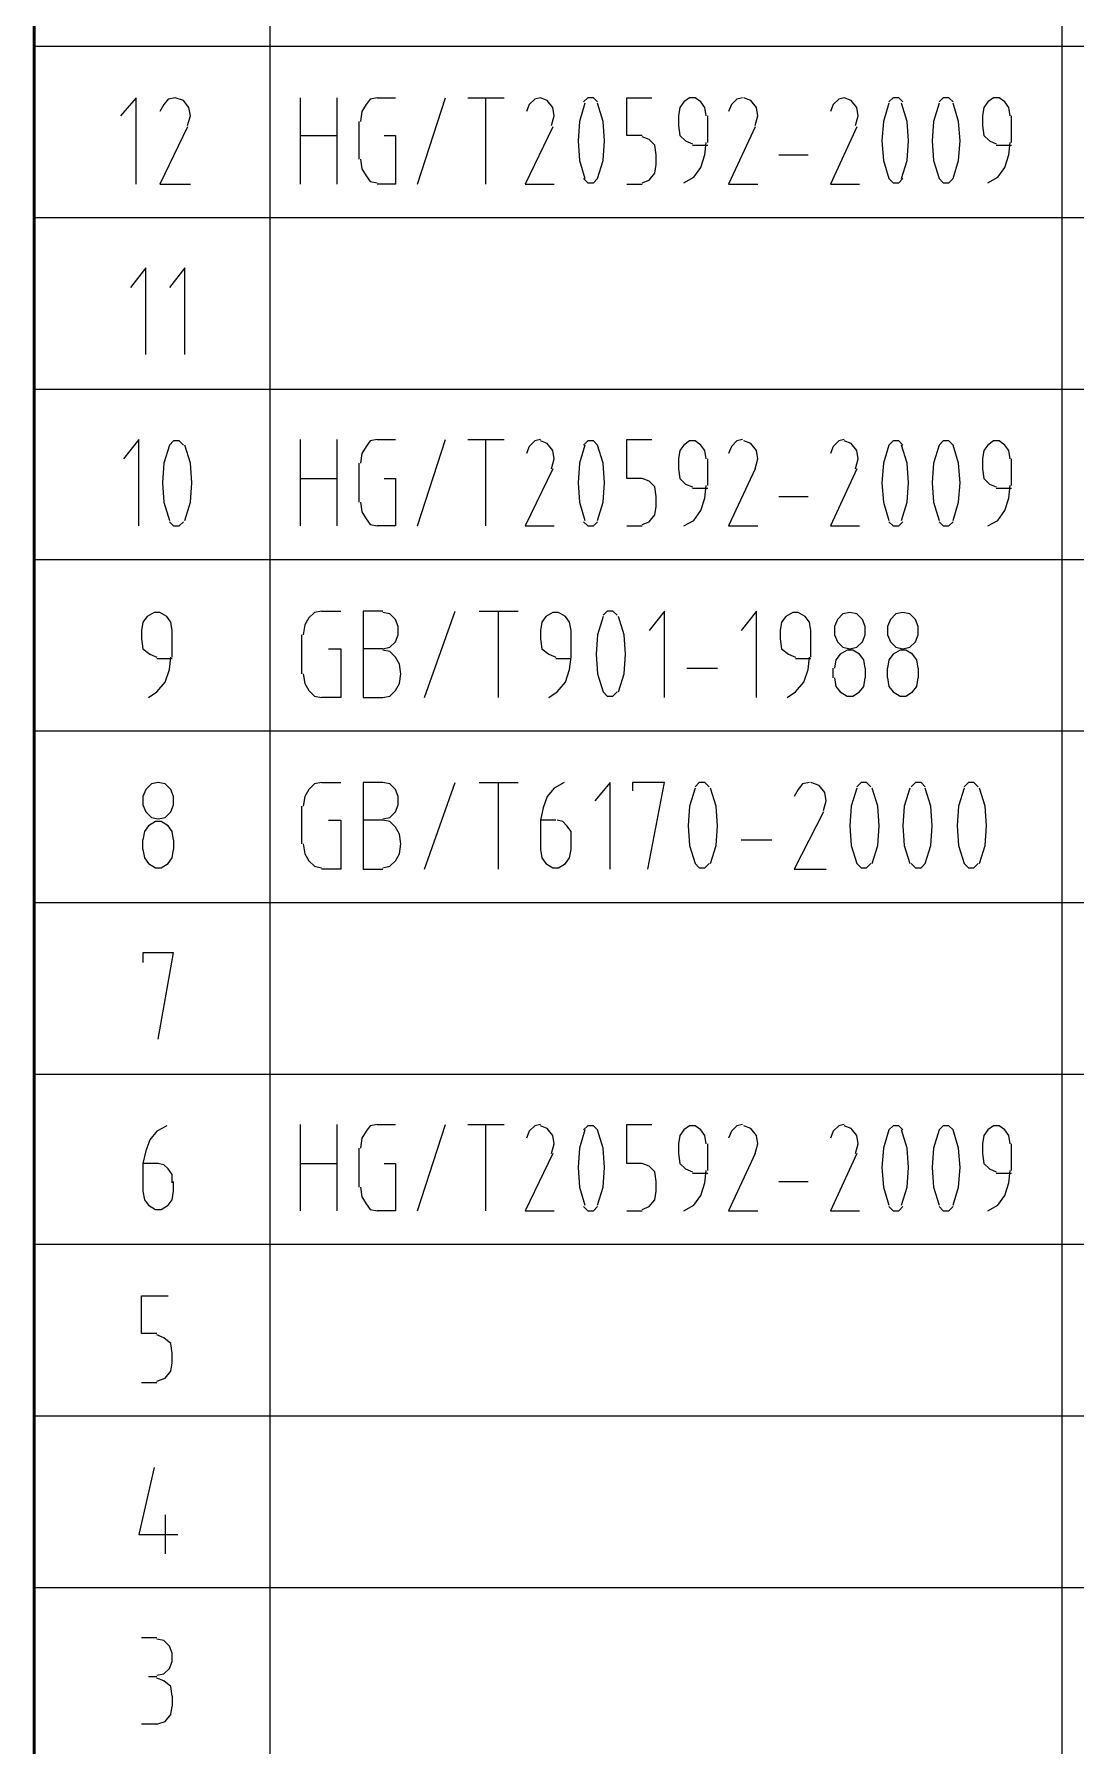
# Model space of a CAD drawing. Header units: millimetres. Extents: x -892 to 4698, y -3687 to 4524.
# Drawn here: x 2898 to 3385, y -2909 to -2110 of the extents above; entities that cross this region are included whole.
import ezdxf

# ---------------------------------------------------------------- set-up
doc = ezdxf.new("R2010")
doc.units = ezdxf.units.MM
doc.layers.add('1', color=7, linetype='Continuous')

msp = doc.modelspace()

# ---------------------------------------------------------------- linework, layer by layer
at = {"layer": '1', "color": 0, "lineweight": 50}
for points in [[(2898.03, -2034.97), (2898.03, -2115.13)], [(2898.03, -2115.13), (2898.03, -2195.29)], [(2898.03, -2195.29), (2898.03, -2275.45)], [(2898.03, -2275.45), (2898.03, -2354.96)], [(2898.03, -2354.96), (2898.03, -2435.12)], [(2898.03, -2435.12), (2898.03, -2515.28)], [(2898.03, -2515.28), (2898.03, -2595.44)], [(2898.03, -2595.44), (2898.03, -2674.94)], [(2898.03, -2674.94), (2898.03, -2755.1)], [(2898.03, -2755.1), (2898.03, -2835.26)], [(2898.03, -2835.26), (2898.03, -2915.42)]]:
    msp.add_lwpolyline(points, dxfattribs=at)
at = {"layer": '1', "color": 0, "lineweight": 25}
for points in [[(3008.17, -2034.97), (3008.17, -2115.13)], [(3378.34, -2034.97), (3378.34, -2115.13)], [(2898.03, -2115.13), (4698.03, -2115.13)], [(2898.03, -2115.13), (4698.03, -2115.13)], [(3008.17, -2115.13), (3008.17, -2195.29)], [(3378.34, -2115.13), (3378.34, -2195.29)], [(2945.61, -2179.65), (2945.61, -2139.25), (2938.44, -2147.72)], [(2969.72, -2152.28), (2971.02, -2147.72), (2970.37, -2143.81), (2967.77, -2140.55), (2963.86, -2139.25), (2960.6, -2139.9), (2958.64, -2142.5), (2956.69, -2145.76)], [(3022.51, -2179.65), (3022.51, -2139.25)], [(3039.45, -2139.25), (3039.45, -2179.65)], [(3058.35, -2139.25), (3055.09, -2139.9), (3053.14, -2142.5), (3051.18, -2145.76), (3050.53, -2150.32)], [(3058.35, -2139.25), (3066.82, -2139.25)], [(3077.25, -2179.65), (3090.29, -2139.25)], [(3100.71, -2139.25), (3117.66, -2139.25)], [(3109.19, -2179.65), (3109.19, -2139.25)], [(3139.82, -2152.28), (3141.12, -2147.72), (3140.47, -2143.81), (3137.86, -2140.55), (3134.6, -2139.25), (3131.99, -2139.9), (3129.39, -2142.5), (3128.08, -2145.76)], [(3155.46, -2141.85), (3152.85, -2150.32), (3152.2, -2159.45), (3152.85, -2168.57), (3155.46, -2177.04)], [(3161.32, -2141.2), (3159.37, -2139.25), (3156.76, -2139.25), (3154.8, -2141.2)], [(3154.8, -2177.04), (3156.76, -2179), (3159.37, -2179), (3161.32, -2177.04), (3163.93, -2168.57), (3164.58, -2159.45), (3163.93, -2150.32), (3161.32, -2141.85)], [(3182.18, -2156.84), (3175.01, -2156.84), (3175.01, -2139.25), (3186.74, -2139.25)], [(3212.15, -2147.72), (3211.5, -2143.81), (3209.55, -2141.2), (3206.94, -2139.25), (3204.33, -2139.25), (3201.73, -2141.2), (3199.77, -2143.81), (3199.12, -2147.72)], [(3229.1, -2139.25), (3226.49, -2139.9), (3223.88, -2142.5), (3222.58, -2145.76)], [(3234.96, -2152.28), (3236.27, -2147.72), (3235.62, -2143.81), (3233.01, -2140.55), (3229.75, -2139.25)], [(3281.89, -2152.28), (3283.19, -2147.72), (3282.54, -2143.81), (3279.93, -2140.55), (3276.67, -2139.25), (3274.07, -2139.9), (3271.46, -2142.5), (3270.16, -2145.76)], [(3297.53, -2141.85), (3294.92, -2150.32), (3294.27, -2159.45), (3294.92, -2168.57), (3297.53, -2177.04)], [(3304.04, -2141.2), (3302.09, -2139.25), (3299.48, -2139.25), (3297.53, -2141.2)], [(3303.39, -2177.04), (3306, -2168.57), (3306.65, -2159.45), (3306, -2150.32), (3303.39, -2141.85)], [(3320.99, -2141.85), (3318.38, -2150.32), (3317.73, -2159.45), (3318.38, -2168.57), (3320.99, -2177.04)], [(3327.51, -2141.2), (3325.55, -2139.25), (3322.94, -2139.25), (3320.99, -2141.2)], [(3320.99, -2177.04), (3322.94, -2179), (3325.55, -2179), (3327.51, -2177.04), (3330.11, -2168.57), (3330.76, -2159.45), (3330.11, -2150.32), (3327.51, -2141.85)], [(3354.23, -2147.72), (3353.57, -2143.81), (3351.62, -2141.2), (3349.01, -2139.25), (3346.4, -2139.25), (3343.8, -2141.2), (3341.84, -2143.81), (3341.19, -2147.72)], [(3049.88, -2167.92), (3049.88, -2150.32)], [(3199.12, -2147.72), (3199.12, -2152.28)], [(3212.81, -2160.1), (3212.81, -2147.72)], [(3341.19, -2147.72), (3341.19, -2152.28)], [(3354.88, -2160.1), (3354.88, -2147.72)], [(2969.72, -2152.93), (2956.69, -2179.65), (2971.02, -2179.65)], [(3022.51, -2156.84), (3039.45, -2156.84)], [(3061.61, -2156.84), (3066.82, -2156.84), (3066.82, -2179.65), (3058.35, -2179.65)], [(3140.47, -2152.93), (3127.43, -2179.65), (3141.12, -2179.65)], [(3188.69, -2165.97), (3188.04, -2161.4), (3185.43, -2158.8), (3182.18, -2157.49)], [(3199.12, -2152.28), (3199.77, -2156.84), (3202.38, -2159.45), (3205.64, -2160.75)], [(3234.96, -2152.93), (3222.58, -2179.65), (3236.27, -2179.65)], [(3282.54, -2152.93), (3270.16, -2179.65), (3283.84, -2179.65)], [(3341.19, -2152.28), (3341.84, -2156.84), (3344.45, -2159.45), (3347.71, -2160.75)], [(3188.69, -2170.53), (3188.69, -2165.97)], [(3201.73, -2179), (3206.29, -2176.39), (3209.55, -2171.83), (3211.5, -2165.97), (3212.15, -2160.1)], [(3205.64, -2161.4), (3212.81, -2161.4)], [(3246.04, -2165.97), (3259.73, -2165.97)], [(3343.8, -2179), (3348.36, -2176.39), (3351.62, -2171.83), (3353.57, -2165.97), (3354.23, -2160.1)], [(3347.71, -2161.4), (3354.88, -2161.4)], [(3050.53, -2167.92), (3051.18, -2172.48), (3053.14, -2175.74), (3055.09, -2178.35), (3058.35, -2179)], [(3182.18, -2179), (3185.43, -2177.7), (3188.04, -2174.44), (3188.69, -2170.53)], [(3175.01, -2179.65), (3182.18, -2179.65)], [(3297.53, -2177.04), (3299.48, -2179), (3302.09, -2179), (3304.04, -2177.04)], [(2898.03, -2195.29), (4698.03, -2195.29)], [(2898.03, -2195.29), (4698.03, -2195.29)], [(3008.17, -2195.29), (3008.17, -2275.45)], [(3378.34, -2195.29), (3378.34, -2275.45)], [(2950.17, -2259.16), (2950.17, -2218.75), (2943, -2227.88)], [(2968.42, -2259.16), (2968.42, -2218.75), (2961.25, -2227.88)], [(2898.03, -2275.45), (4698.03, -2275.45)], [(2898.03, -2275.45), (4698.03, -2275.45)], [(3008.17, -2275.45), (3008.17, -2354.96)], [(3378.34, -2275.45), (3378.34, -2354.96)], [(2946.91, -2339.32), (2946.91, -2298.91), (2939.74, -2308.04)], [(2967.77, -2301.52), (2965.81, -2299.56), (2963.2, -2299.56), (2961.25, -2301.52), (2958.64, -2309.99), (2957.99, -2319.12), (2958.64, -2328.24), (2961.25, -2336.71)], [(2968.42, -2336.71), (2971.02, -2328.24), (2971.68, -2319.12), (2971.02, -2309.99), (2968.42, -2301.52)], [(3022.51, -2339.32), (3022.51, -2298.91)], [(3039.45, -2298.91), (3039.45, -2339.32)], [(3058.35, -2298.91), (3055.09, -2299.56), (3053.14, -2302.17), (3051.18, -2305.43), (3050.53, -2309.99)], [(3058.35, -2298.91), (3066.82, -2298.91)], [(3077.25, -2339.32), (3090.29, -2298.91)], [(3100.71, -2298.91), (3117.66, -2298.91)], [(3109.19, -2339.32), (3109.19, -2298.91)], [(3134.6, -2298.91), (3131.99, -2299.56), (3129.39, -2302.17), (3128.08, -2305.43)], [(3139.82, -2312.6), (3141.12, -2308.04), (3140.47, -2304.13), (3137.86, -2300.87), (3134.6, -2299.56)], [(3155.46, -2301.52), (3152.85, -2309.99), (3152.2, -2319.12), (3152.85, -2328.24), (3155.46, -2336.71)], [(3161.32, -2336.71), (3163.93, -2328.24), (3164.58, -2319.12), (3163.93, -2309.99), (3161.32, -2301.52), (3159.37, -2299.56), (3156.76, -2299.56), (3154.8, -2301.52)], [(3182.18, -2317.16), (3175.01, -2317.16), (3175.01, -2298.91), (3186.74, -2298.91)], [(3212.15, -2308.04), (3211.5, -2304.13), (3209.55, -2301.52), (3206.94, -2299.56), (3204.33, -2299.56), (3201.73, -2301.52), (3199.77, -2304.13), (3199.12, -2308.04)], [(3229.1, -2298.91), (3226.49, -2299.56), (3223.88, -2302.17), (3222.58, -2305.43)], [(3234.96, -2312.6), (3236.27, -2308.04), (3235.62, -2304.13), (3233.01, -2300.87), (3229.75, -2299.56)], [(3276.67, -2298.91), (3274.07, -2299.56), (3271.46, -2302.17), (3270.16, -2305.43)], [(3281.89, -2312.6), (3283.19, -2308.04), (3282.54, -2304.13), (3279.93, -2300.87), (3276.67, -2299.56)], [(3304.04, -2301.52), (3302.09, -2299.56), (3299.48, -2299.56), (3297.53, -2301.52), (3294.92, -2309.99), (3294.27, -2319.12), (3294.92, -2328.24), (3297.53, -2336.71)], [(3303.39, -2336.71), (3306, -2328.24), (3306.65, -2319.12), (3306, -2309.99), (3303.39, -2301.52)], [(3327.51, -2336.71), (3330.11, -2328.24), (3330.76, -2319.12), (3330.11, -2309.99), (3327.51, -2301.52), (3325.55, -2299.56), (3322.94, -2299.56), (3320.99, -2301.52), (3318.38, -2309.99), (3317.73, -2319.12), (3318.38, -2328.24), (3320.99, -2336.71)], [(3354.23, -2308.04), (3353.57, -2304.13), (3351.62, -2301.52), (3349.01, -2299.56), (3346.4, -2299.56), (3343.8, -2301.52), (3341.84, -2304.13), (3341.19, -2308.04)], [(3049.88, -2328.24), (3049.88, -2309.99)], [(3199.12, -2308.04), (3199.12, -2312.6)], [(3212.81, -2320.42), (3212.81, -2308.04)], [(3341.19, -2308.04), (3341.19, -2312.6)], [(3354.88, -2320.42), (3354.88, -2308.04)], [(3022.51, -2317.16), (3039.45, -2317.16)], [(3061.61, -2317.16), (3066.82, -2317.16), (3066.82, -2339.32), (3058.35, -2339.32)], [(3140.47, -2312.6), (3127.43, -2339.32), (3141.12, -2339.32)], [(3188.69, -2325.63), (3188.04, -2321.07), (3185.43, -2318.46), (3182.18, -2317.16)], [(3199.12, -2312.6), (3199.77, -2317.16), (3202.38, -2319.77), (3205.64, -2321.07)], [(3234.96, -2312.6), (3222.58, -2339.32), (3236.27, -2339.32)], [(3282.54, -2312.6), (3270.16, -2339.32), (3283.84, -2339.32)], [(3341.19, -2312.6), (3341.84, -2317.16), (3344.45, -2319.77), (3347.71, -2321.07)], [(3188.69, -2330.19), (3188.69, -2325.63)], [(3201.73, -2339.32), (3206.29, -2336.71), (3209.55, -2332.15), (3211.5, -2326.28), (3212.15, -2320.42)], [(3205.64, -2321.72), (3212.81, -2321.72)], [(3246.04, -2325.63), (3259.73, -2325.63)], [(3343.8, -2339.32), (3348.36, -2336.71), (3351.62, -2332.15), (3353.57, -2326.28), (3354.23, -2320.42)], [(3347.71, -2321.72), (3354.88, -2321.72)], [(3050.53, -2328.24), (3051.18, -2332.8), (3053.14, -2336.06), (3055.09, -2338.67), (3058.35, -2339.32)], [(3182.18, -2338.67), (3185.43, -2337.36), (3188.04, -2334.1), (3188.69, -2330.19)], [(2961.25, -2337.36), (2963.2, -2339.32), (2965.81, -2339.32), (2967.77, -2337.36)], [(3154.8, -2337.36), (3156.76, -2339.32), (3159.37, -2339.32), (3161.32, -2337.36)], [(3175.01, -2339.32), (3182.18, -2339.32)], [(3297.53, -2337.36), (3299.48, -2339.32), (3302.09, -2339.32), (3304.04, -2337.36)], [(3320.99, -2337.36), (3322.94, -2339.32), (3325.55, -2339.32), (3327.51, -2337.36)], [(2898.03, -2354.96), (4698.03, -2354.96)], [(2898.03, -2354.96), (4698.03, -2354.96)], [(3008.17, -2354.96), (3008.17, -2435.12)], [(3378.34, -2354.96), (3378.34, -2435.12)], [(2962.55, -2388.2), (2961.9, -2384.29), (2959.95, -2381.68), (2956.69, -2379.72), (2954.08, -2379.72), (2950.82, -2381.68), (2948.87, -2384.29), (2948.22, -2388.2)], [(3032.28, -2379.07), (3029.03, -2379.72), (3026.42, -2382.33), (3024.46, -2385.59), (3023.81, -2390.15)], [(3032.28, -2379.07), (3041.41, -2379.07)], [(3060.96, -2379.07), (3051.84, -2379.07), (3051.84, -2419.48)], [(3060.96, -2396.67), (3064.22, -2396.02), (3066.82, -2393.41), (3068.13, -2390.15), (3068.13, -2386.24), (3066.82, -2382.98), (3064.22, -2380.38), (3060.96, -2379.72)], [(3080.51, -2419.48), (3094.85, -2379.07)], [(3105.93, -2379.07), (3124.17, -2379.07)], [(3115.05, -2419.48), (3115.05, -2379.07)], [(3148.94, -2388.2), (3148.29, -2384.29), (3146.33, -2381.68), (3143.07, -2379.72), (3140.47, -2379.72), (3137.21, -2381.68), (3135.25, -2384.29), (3134.6, -2388.2)], [(3163.93, -2381.68), (3161.32, -2390.15), (3160.67, -2399.27), (3161.32, -2408.4), (3163.93, -2416.87)], [(3170.45, -2381.03), (3168.49, -2379.07), (3165.88, -2379.07), (3163.93, -2381.03)], [(3171.1, -2416.87), (3173.7, -2408.4), (3174.36, -2399.27), (3173.7, -2390.15), (3171.1, -2381.68)], [(3192.6, -2419.48), (3192.6, -2379.07), (3185.43, -2388.2)], [(3235.62, -2419.48), (3235.62, -2379.07), (3228.45, -2388.2)], [(3261.03, -2388.2), (3260.38, -2384.29), (3258.43, -2381.68), (3255.17, -2379.72), (3252.56, -2379.72), (3249.3, -2381.68), (3247.35, -2384.29), (3246.69, -2388.2)], [(3279.28, -2379.72), (3276.02, -2380.38), (3273.41, -2382.98), (3272.11, -2386.24), (3272.11, -2390.15), (3273.41, -2393.41), (3276.02, -2396.02), (3279.28, -2396.67), (3282.54, -2396.02), (3285.14, -2393.41), (3286.45, -2390.15), (3286.45, -2386.24), (3285.14, -2382.98), (3282.54, -2380.38), (3279.28, -2379.72)], [(3304.04, -2379.72), (3300.79, -2380.38), (3298.18, -2382.98), (3296.88, -2386.24), (3296.88, -2390.15), (3298.18, -2393.41), (3300.79, -2396.02), (3304.04, -2396.67), (3307.3, -2396.02), (3309.91, -2393.41), (3311.21, -2390.15), (3311.21, -2386.24), (3309.91, -2382.98), (3307.3, -2380.38), (3304.04, -2379.72)], [(2948.22, -2388.2), (2948.22, -2392.11)], [(2962.55, -2400.58), (2962.55, -2388.2)], [(3023.16, -2408.4), (3023.16, -2390.15)], [(3134.6, -2388.2), (3134.6, -2392.11)], [(3148.94, -2400.58), (3148.94, -2388.2)], [(3246.69, -2388.2), (3246.69, -2392.11)], [(3261.03, -2400.58), (3261.03, -2388.2)], [(2948.22, -2392.11), (2948.87, -2396.67), (2952.13, -2399.27), (2955.38, -2400.58)], [(3035.54, -2396.67), (3041.41, -2396.67), (3041.41, -2419.48), (3032.28, -2419.48)], [(3060.96, -2396.67), (3051.84, -2396.67)], [(3060.96, -2419.48), (3064.22, -2418.83), (3066.82, -2416.22), (3068.78, -2412.96), (3069.43, -2408.4), (3068.78, -2403.84), (3066.82, -2400.58), (3064.22, -2397.97), (3060.96, -2397.32)], [(3134.6, -2392.11), (3135.25, -2396.67), (3138.51, -2399.27), (3141.77, -2400.58)], [(3246.69, -2392.11), (3247.35, -2396.67), (3250.6, -2399.27), (3253.86, -2400.58)], [(3286.45, -2405.79), (3285.8, -2401.88), (3283.84, -2399.27), (3280.58, -2397.32), (3277.98, -2397.32), (3274.72, -2399.27), (3272.76, -2401.88), (3272.11, -2405.79)], [(3311.21, -2405.79), (3310.56, -2401.88), (3308.61, -2399.27), (3305.35, -2397.32), (3302.74, -2397.32), (3299.48, -2399.27), (3297.53, -2401.88), (3296.88, -2405.79)], [(2951.47, -2419.48), (2955.38, -2416.87), (2959.29, -2412.31), (2961.25, -2406.44), (2961.9, -2400.58)], [(2955.38, -2401.23), (2962.55, -2401.23)], [(3138.51, -2419.48), (3142.42, -2416.87), (3146.33, -2412.31), (3148.29, -2406.44), (3148.94, -2400.58)], [(3141.77, -2401.23), (3148.94, -2401.23)], [(3203.03, -2405.79), (3217.37, -2405.79)], [(3249.95, -2419.48), (3253.86, -2416.87), (3257.77, -2412.31), (3259.73, -2406.44), (3260.38, -2400.58)], [(3253.86, -2401.23), (3261.03, -2401.23)], [(3271.46, -2410.35), (3271.46, -2405.79)], [(3286.45, -2405.79), (3286.45, -2410.35)], [(3296.88, -2410.35), (3296.88, -2405.79)], [(3311.21, -2405.79), (3311.21, -2410.35)], [(3023.81, -2408.4), (3024.46, -2412.96), (3026.42, -2416.22), (3029.03, -2418.83), (3032.28, -2419.48)], [(3272.11, -2410.35), (3272.76, -2414.26), (3274.72, -2416.87), (3277.98, -2418.83), (3280.58, -2418.83), (3283.84, -2416.87), (3285.8, -2414.26), (3286.45, -2410.35)], [(3296.88, -2410.35), (3297.53, -2414.26), (3299.48, -2416.87), (3302.74, -2418.83), (3305.35, -2418.83), (3308.61, -2416.87), (3310.56, -2414.26), (3311.21, -2410.35)], [(3051.84, -2419.48), (3060.96, -2419.48)], [(3163.93, -2416.87), (3165.88, -2418.83), (3168.49, -2418.83), (3170.45, -2416.87)], [(2898.03, -2435.12), (4698.03, -2435.12)], [(2898.03, -2435.12), (4698.03, -2435.12)], [(3008.17, -2435.12), (3008.17, -2515.28)], [(3378.34, -2435.12), (3378.34, -2515.28)], [(2956.04, -2459.23), (2952.78, -2459.88), (2950.17, -2462.49), (2948.87, -2465.75), (2948.87, -2469.66), (2950.17, -2472.92), (2952.78, -2475.52), (2956.04, -2476.18), (2959.29, -2475.52), (2961.9, -2472.92), (2963.2, -2469.66), (2963.2, -2465.75), (2961.9, -2462.49), (2959.29, -2459.88), (2956.04, -2459.23)], [(3032.28, -2459.23), (3029.03, -2459.88), (3026.42, -2462.49), (3024.46, -2465.75), (3023.81, -2470.31)], [(3032.28, -2459.23), (3041.41, -2459.23)], [(3060.96, -2459.23), (3051.84, -2459.23), (3051.84, -2499.64)], [(3060.96, -2476.18), (3064.22, -2475.52), (3066.82, -2472.92), (3068.13, -2469.66), (3068.13, -2465.75), (3066.82, -2462.49), (3064.22, -2459.88), (3060.96, -2459.23)], [(3080.51, -2499.64), (3094.85, -2459.23)], [(3105.93, -2459.23), (3124.17, -2459.23)], [(3115.05, -2499.64), (3115.05, -2459.23)], [(3145.68, -2459.23), (3141.12, -2461.84), (3137.86, -2465.75), (3135.91, -2470.96), (3134.6, -2476.83)], [(3167.19, -2499.64), (3167.19, -2459.23), (3160.02, -2467.7)], [(3184.78, -2499.64), (3192.6, -2459.23), (3177.61, -2459.23), (3177.61, -2463.14)], [(3206.94, -2461.84), (3204.33, -2470.31), (3203.68, -2479.43), (3204.33, -2488.56), (3206.94, -2497.03)], [(3213.46, -2461.19), (3211.5, -2459.23), (3208.9, -2459.23), (3206.94, -2461.19)], [(3214.11, -2497.03), (3216.72, -2488.56), (3217.37, -2479.43), (3216.72, -2470.31), (3214.11, -2461.84)], [(3260.38, -2459.23), (3257.12, -2459.88), (3255.17, -2462.49), (3253.21, -2465.75)], [(3266.9, -2472.27), (3268.2, -2467.7), (3267.55, -2463.79), (3264.94, -2460.53), (3261.03, -2459.23)], [(3282.54, -2461.84), (3279.93, -2470.31), (3279.28, -2479.43), (3279.93, -2488.56), (3282.54, -2497.03)], [(3289.06, -2461.19), (3287.1, -2459.23), (3284.49, -2459.23), (3282.54, -2461.19)], [(3289.71, -2497.03), (3292.31, -2488.56), (3292.97, -2479.43), (3292.31, -2470.31), (3289.71, -2461.84)], [(3307.3, -2461.84), (3304.7, -2470.31), (3304.04, -2479.43), (3304.7, -2488.56), (3307.3, -2497.03)], [(3314.47, -2461.19), (3312.52, -2459.23), (3309.91, -2459.23), (3307.95, -2461.19)], [(3307.95, -2497.03), (3309.91, -2498.99), (3312.52, -2498.99), (3314.47, -2497.03), (3317.08, -2488.56), (3317.73, -2479.43), (3317.08, -2470.31), (3314.47, -2461.84)], [(3332.72, -2461.84), (3330.11, -2470.31), (3329.46, -2479.43), (3330.11, -2488.56), (3332.72, -2497.03)], [(3339.24, -2461.19), (3337.28, -2459.23), (3334.67, -2459.23), (3332.72, -2461.19)], [(3339.89, -2497.03), (3342.49, -2488.56), (3343.15, -2479.43), (3342.49, -2470.31), (3339.89, -2461.84)], [(3023.16, -2487.91), (3023.16, -2470.31)], [(2963.2, -2485.95), (2962.55, -2482.04), (2960.6, -2479.43), (2957.34, -2477.48), (2954.73, -2477.48), (2951.47, -2479.43), (2949.52, -2482.04), (2948.87, -2485.95)], [(3035.54, -2476.83), (3041.41, -2476.83), (3041.41, -2499.64), (3032.28, -2499.64)], [(3060.96, -2476.83), (3051.84, -2476.83)], [(3060.96, -2498.99), (3064.22, -2498.33), (3066.82, -2495.73), (3068.78, -2492.47), (3069.43, -2487.91), (3068.78, -2483.34), (3066.82, -2480.09), (3064.22, -2477.48), (3060.96, -2476.83)], [(3134.6, -2476.83), (3134.6, -2490.51)], [(3141.77, -2476.83), (3134.6, -2476.83)], [(3148.94, -2485.95), (3148.94, -2482.04), (3146.98, -2479.43), (3145.03, -2477.48), (3142.42, -2476.83)], [(3266.9, -2472.92), (3253.21, -2499.64), (3268.2, -2499.64)], [(2948.87, -2490.51), (2948.87, -2485.95)], [(2963.2, -2485.95), (2963.2, -2490.51)], [(3148.94, -2490.51), (3148.94, -2485.95)], [(3228.45, -2485.95), (3242.78, -2485.95)], [(2948.87, -2490.51), (2949.52, -2494.42), (2951.47, -2497.03), (2954.73, -2498.99), (2957.34, -2498.99), (2960.6, -2497.03), (2962.55, -2494.42), (2963.2, -2490.51)], [(3023.81, -2487.91), (3024.46, -2492.47), (3026.42, -2495.73), (3029.03, -2498.33), (3032.28, -2498.99)], [(3134.6, -2490.51), (3135.25, -2494.42), (3137.21, -2497.03), (3140.47, -2498.99), (3143.07, -2498.99), (3146.33, -2497.03), (3148.29, -2494.42), (3148.94, -2490.51)], [(3051.84, -2499.64), (3060.96, -2499.64)], [(3206.94, -2497.03), (3208.9, -2498.99), (3211.5, -2498.99), (3213.46, -2497.03)], [(3282.54, -2497.03), (3284.49, -2498.99), (3287.1, -2498.99), (3289.06, -2497.03)], [(3332.72, -2497.03), (3334.67, -2498.99), (3337.28, -2498.99), (3339.24, -2497.03)], [(2898.03, -2515.28), (4698.03, -2515.28)], [(2898.03, -2515.28), (4698.03, -2515.28)], [(3008.17, -2515.28), (3008.17, -2595.44)], [(3378.34, -2515.28), (3378.34, -2595.44)], [(2956.04, -2579.14), (2963.2, -2538.74), (2948.87, -2538.74), (2948.87, -2543.3)], [(2898.03, -2595.44), (4698.03, -2595.44)], [(2898.03, -2595.44), (4698.03, -2595.44)], [(3008.17, -2595.44), (3008.17, -2674.94)], [(3378.34, -2595.44), (3378.34, -2674.94)], [(2959.95, -2619.55), (2955.38, -2622.16), (2952.13, -2626.07), (2950.17, -2631.28), (2948.87, -2637.15)], [(3022.51, -2659.3), (3022.51, -2618.9)], [(3039.45, -2618.9), (3039.45, -2659.3)], [(3058.35, -2618.9), (3055.09, -2619.55), (3053.14, -2622.16), (3051.18, -2625.42), (3050.53, -2629.98)], [(3058.35, -2618.9), (3066.82, -2618.9)], [(3077.25, -2659.3), (3090.29, -2618.9)], [(3100.71, -2618.9), (3117.66, -2618.9)], [(3109.19, -2659.3), (3109.19, -2618.9)], [(3134.6, -2618.9), (3131.99, -2619.55), (3129.39, -2622.16), (3128.08, -2625.42)], [(3139.82, -2632.58), (3141.12, -2628.02), (3140.47, -2624.11), (3137.86, -2620.85), (3134.6, -2619.55)], [(3155.46, -2621.5), (3152.85, -2629.98), (3152.2, -2639.1), (3152.85, -2648.22), (3155.46, -2656.7)], [(3161.32, -2656.7), (3163.93, -2648.22), (3164.58, -2639.1), (3163.93, -2629.98), (3161.32, -2621.5), (3159.37, -2619.55), (3156.76, -2619.55), (3154.8, -2621.5)], [(3182.18, -2637.15), (3175.01, -2637.15), (3175.01, -2618.9), (3186.74, -2618.9)], [(3212.15, -2628.02), (3211.5, -2624.11), (3209.55, -2621.5), (3206.94, -2619.55), (3204.33, -2619.55), (3201.73, -2621.5), (3199.77, -2624.11), (3199.12, -2628.02)], [(3229.1, -2618.9), (3226.49, -2619.55), (3223.88, -2622.16), (3222.58, -2625.42)], [(3234.96, -2632.58), (3236.27, -2628.02), (3235.62, -2624.11), (3233.01, -2620.85), (3229.75, -2619.55)], [(3276.67, -2618.9), (3274.07, -2619.55), (3271.46, -2622.16), (3270.16, -2625.42)], [(3281.89, -2632.58), (3283.19, -2628.02), (3282.54, -2624.11), (3279.93, -2620.85), (3276.67, -2619.55)], [(3304.04, -2621.5), (3302.09, -2619.55), (3299.48, -2619.55), (3297.53, -2621.5), (3294.92, -2629.98), (3294.27, -2639.1), (3294.92, -2648.22), (3297.53, -2656.7)], [(3303.39, -2656.7), (3306, -2648.22), (3306.65, -2639.1), (3306, -2629.98), (3303.39, -2621.5)], [(3327.51, -2656.7), (3330.11, -2648.22), (3330.76, -2639.1), (3330.11, -2629.98), (3327.51, -2621.5), (3325.55, -2619.55), (3322.94, -2619.55), (3320.99, -2621.5), (3318.38, -2629.98), (3317.73, -2639.1), (3318.38, -2648.22), (3320.99, -2656.7)], [(3354.23, -2628.02), (3353.57, -2624.11), (3351.62, -2621.5), (3349.01, -2619.55), (3346.4, -2619.55), (3343.8, -2621.5), (3341.84, -2624.11), (3341.19, -2628.02)], [(3049.88, -2648.22), (3049.88, -2629.98)], [(3199.12, -2628.02), (3199.12, -2632.58)], [(3212.81, -2640.4), (3212.81, -2628.02)], [(3341.19, -2628.02), (3341.19, -2632.58)], [(3354.88, -2640.4), (3354.88, -2628.02)], [(2948.87, -2637.15), (2948.87, -2650.18)], [(2956.04, -2637.15), (2948.87, -2637.15)], [(2962.55, -2646.27), (2962.55, -2642.36), (2960.6, -2639.75), (2958.64, -2637.8), (2956.04, -2637.15)], [(3022.51, -2637.15), (3039.45, -2637.15)], [(3061.61, -2637.15), (3066.82, -2637.15), (3066.82, -2659.3), (3058.35, -2659.3)], [(3140.47, -2632.58), (3127.43, -2659.3), (3141.12, -2659.3)], [(3188.69, -2645.62), (3188.04, -2641.06), (3185.43, -2638.45), (3182.18, -2637.15)], [(3199.12, -2632.58), (3199.77, -2637.15), (3202.38, -2639.75), (3205.64, -2641.06)], [(3234.96, -2632.58), (3222.58, -2659.3), (3236.27, -2659.3)], [(3282.54, -2632.58), (3270.16, -2659.3), (3283.84, -2659.3)], [(3341.19, -2632.58), (3341.84, -2637.15), (3344.45, -2639.75), (3347.71, -2641.06)], [(2963.2, -2650.18), (2963.2, -2645.62)], [(3188.69, -2650.18), (3188.69, -2645.62)], [(3201.73, -2659.3), (3206.29, -2656.7), (3209.55, -2652.13), (3211.5, -2646.27), (3212.15, -2640.4)], [(3205.64, -2641.71), (3212.81, -2641.71)], [(3246.04, -2645.62), (3259.73, -2645.62)], [(3343.8, -2659.3), (3348.36, -2656.7), (3351.62, -2652.13), (3353.57, -2646.27), (3354.23, -2640.4)], [(3347.71, -2641.71), (3354.88, -2641.71)], [(2948.87, -2650.18), (2949.52, -2654.09), (2951.47, -2656.7), (2954.73, -2658.65), (2957.34, -2658.65), (2960.6, -2656.7), (2962.55, -2654.09), (2963.2, -2650.18)], [(3050.53, -2648.22), (3051.18, -2652.79), (3053.14, -2656.05), (3055.09, -2658.65), (3058.35, -2659.3)], [(3182.18, -2658.65), (3185.43, -2657.35), (3188.04, -2654.09), (3188.69, -2650.18)], [(3154.8, -2657.35), (3156.76, -2659.3), (3159.37, -2659.3), (3161.32, -2657.35)], [(3175.01, -2659.3), (3182.18, -2659.3)], [(3297.53, -2657.35), (3299.48, -2659.3), (3302.09, -2659.3), (3304.04, -2657.35)], [(3320.99, -2657.35), (3322.94, -2659.3), (3325.55, -2659.3), (3327.51, -2657.35)], [(2898.03, -2674.94), (4698.03, -2674.94)], [(2898.03, -2674.94), (4698.03, -2674.94)], [(3008.17, -2674.94), (3008.17, -2755.1)], [(3378.34, -2674.94), (3378.34, -2755.1)], [(2955.38, -2716.65), (2948.22, -2716.65), (2948.22, -2699.06), (2960.6, -2699.06)], [(2962.55, -2725.78), (2961.9, -2721.22), (2958.64, -2718.61), (2955.38, -2717.31)], [(2962.55, -2730.34), (2962.55, -2725.78)], [(2955.38, -2738.81), (2959.29, -2737.51), (2961.9, -2734.25), (2962.55, -2730.34)], [(2948.22, -2739.46), (2955.38, -2739.46)], [(2898.03, -2755.1), (4698.03, -2755.1)], [(2898.03, -2755.1), (4698.03, -2755.1)], [(3008.17, -2755.1), (3008.17, -2835.26)], [(3378.34, -2755.1), (3378.34, -2835.26)], [(2954.08, -2779.22), (2946.91, -2810.5), (2965.16, -2810.5)], [(2959.29, -2801.37), (2959.29, -2819.62)], [(2898.03, -2835.26), (4698.03, -2835.26)], [(2898.03, -2835.26), (4698.03, -2835.26)], [(3008.17, -2835.26), (3008.17, -2915.42)], [(3378.34, -2835.26), (3378.34, -2915.42)], [(2948.22, -2858.72), (2955.38, -2858.72)], [(2955.38, -2876.32), (2958.64, -2875.67), (2961.25, -2873.06), (2962.55, -2869.8), (2962.55, -2865.89), (2961.25, -2862.63), (2958.64, -2860.03), (2955.38, -2859.38)], [(2955.38, -2876.97), (2951.47, -2876.97)], [(2962.55, -2886.1), (2961.9, -2881.53), (2958.64, -2878.93), (2955.38, -2877.62)], [(2962.55, -2886.1), (2962.55, -2890.66)], [(2955.38, -2899.13), (2959.29, -2897.83), (2961.9, -2894.57), (2962.55, -2890.66)], [(2955.38, -2899.13), (2948.22, -2899.13)]]:
    msp.add_lwpolyline(points, dxfattribs=at)

doc.saveas('drawing.dxf')
